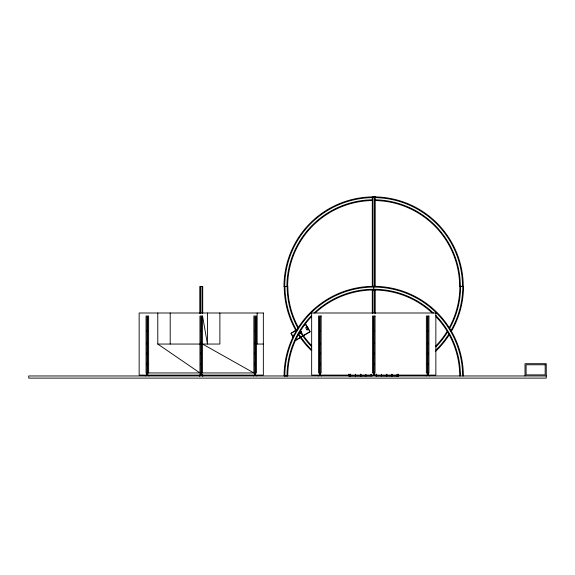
<?xml version="1.0" encoding="UTF-8"?>
<svg xmlns="http://www.w3.org/2000/svg" width="575" height="575" viewBox="0 0 575 575"><rect width="100%" height="100%" fill="white"/><g stroke="black" fill="none" stroke-linecap="round" stroke-linejoin="round"><path stroke-width="0.86" d="M350.189 375.87L350.189 374.289L350.189 375.971M373.657 197.606L373.657 196.88A89.635 89.635 0 0 0 283.985 286.472L287.637 286.472A85.984 85.984 0 0 1 371.687 200.56M373.764 289.994L373.764 286.343A89.635 89.635 0 0 0 284.093 375.935L287.752 375.935A85.984 85.984 0 0 1 311.406 316.746M376.309 375.928L376.223 374.296M360.633 374.289L360.841 375.978M365.829 375.87L365.937 374.232M297.879 329.015L290.964 333.32L293.315 337.496M303.909 325.306L305.864 324.429L310.141 331.717L295.241 340.616M297.217 329.633L291.123 333.407L293.466 337.396M304.002 325.464L305.735 324.559L309.954 331.667L295.334 340.443M376.452 375.863L392.013 375.978L391.942 374.232M391.798 375.978L391.898 374.246M372.291 286.343L375.209 286.343M284.208 286.372L287.859 286.372A85.984 85.984 0 0 0 298.554 327.786M463.292 286.501L459.641 286.501A85.984 85.984 0 0 0 375.583 200.56M207.46 313.001L207.46 344.051L202.544 316.02L199.956 316.02L199.956 372.945L157.78 344.051L157.78 313.001M147.02 330.747L147.667 330.747M200.927 330.747L201.573 330.747M254.833 330.747L255.48 330.747M319.52 330.747L320.167 330.747M373.427 330.747L374.073 330.747M427.333 330.747L427.98 330.747M147.02 331.394L147.667 331.394M254.833 331.394L255.48 331.394M319.52 331.394L320.167 331.394M427.333 331.394L427.98 331.394M147.02 331.509L147.667 331.509M200.927 331.509L201.573 331.509M254.833 331.509L255.48 331.509M319.52 331.509L320.167 331.509M373.427 331.509L374.073 331.509M427.333 331.509L427.98 331.509M147.02 342.973L147.667 342.973M200.927 342.973L201.573 342.973M254.833 342.973L255.48 342.973M319.52 342.973L320.167 342.973M373.427 342.973L374.073 342.973M427.333 342.973L427.98 342.973M147.02 343.62L147.667 343.62M200.927 343.62L201.573 343.62M254.833 343.62L255.48 343.62M319.52 343.62L320.167 343.62M373.427 343.62L374.073 343.62M427.333 343.62L427.98 343.62M147.02 344.08L147.667 344.08M157.78 344.051L219.88 344.051L219.88 313.001M254.833 344.08L255.48 344.08M257.09 344.051L263.35 344.051M319.52 344.08L320.167 344.08M427.333 344.08L427.98 344.08M147.02 352.87L147.667 352.87M200.927 352.87L201.573 352.87M254.833 352.87L255.48 352.87M319.52 352.87L320.167 352.87M373.427 352.87L374.073 352.87M427.333 352.87L427.98 352.87M147.02 353.323L147.667 353.323M254.833 353.323L255.48 353.323M319.52 353.323L320.167 353.323M427.333 353.323L427.98 353.323M147.02 353.97L147.667 353.97M254.833 353.97L255.48 353.97M319.52 353.97L320.167 353.97M427.333 353.97L427.98 353.97M147.02 354.43L147.667 354.43M200.927 354.43L201.573 354.43M254.833 354.43L255.48 354.43M319.52 354.43L320.167 354.43M373.427 354.43L374.073 354.43M427.333 354.43L427.98 354.43M147.02 363.22L147.667 363.22M254.833 363.22L255.48 363.22M319.52 363.22L320.167 363.22M427.333 363.22L427.98 363.22M147.02 363.673L147.667 363.673M200.927 363.673L201.573 363.673M254.833 363.673L255.48 363.673M319.52 363.673L320.167 363.673M373.427 363.673L374.073 363.673M427.333 363.673L427.98 363.673M147.02 364.32L147.667 364.32M200.927 364.32L201.573 364.32M254.833 364.32L255.48 364.32M319.52 364.32L320.167 364.32M373.427 364.32L374.073 364.32M427.333 364.32L427.98 364.32M147.02 364.78L147.667 364.78M254.833 364.78L255.48 364.78M319.52 364.78L320.167 364.78M427.333 364.78L427.98 364.78M147.02 373.57L147.667 373.57M200.927 373.57L201.573 373.57M254.833 373.57L255.48 373.57M319.52 373.57L320.167 373.57M373.427 373.57L374.073 373.57M427.333 373.57L427.98 373.57M147.02 374.023L147.667 374.023M254.833 374.023L255.48 374.023M319.52 374.023L320.167 374.023M427.333 374.023L427.98 374.023M147.02 374.67L147.667 374.67M200.927 374.67L201.573 374.67M254.833 374.67L255.48 374.67M319.52 374.67L320.167 374.67M373.427 374.67L374.073 374.67M427.333 374.67L427.98 374.67M397.181 375.87L398.453 375.87M349.018 375.856L350.29 375.856M365.837 375.957L350.355 375.899M371.242 375.87L366.081 375.957M546.25 375.964L28.75 375.964L28.75 378.12L546.25 378.12L546.25 363.695L525.018 363.695L525.018 375.964M397.275 374.289L397.275 375.971L398.353 375.971L398.353 374.289M397.275 375.856L398.353 375.971L397.268 375.978M386.623 375.87L386.831 374.289M355.451 375.87L355.659 374.289M386.788 375.964L386.731 374.232M381.584 375.964L381.556 374.232M355.616 375.964L355.551 374.232M350.405 375.964L350.383 374.232M202.544 344.051L253.862 372.945L253.862 316.02L256.45 316.02L256.45 372.945L146.05 372.945L146.05 316.02L148.638 316.02L148.638 372.945M307.115 329.942C311.909 328.476 302.385 324.544 307.115 329.942L306.669 329.209M293.983 335.096L292.732 335.642L293.185 336.598M307.611 327.951L307.064 327.06M292.74 335.865L293.609 337.273M429.273 375.964L429.273 375.533L426.039 375.533L426.039 375.964M427.98 375.533L427.98 316.882L427.333 316.882L427.333 375.533M398.453 374.232L398.453 375.971L392.049 375.957M397.174 374.232L397.167 375.971M376.352 374.232L376.352 375.957L376.316 374.246M375.367 375.964L375.367 375.533L372.133 375.533L372.133 375.964M375.209 290.274L375.209 313.418M374.483 197.822L374.483 286.501M374.483 290.404L374.483 312.973M374.073 375.533L374.073 316.882L373.427 316.882L373.427 375.533M373.017 197.822L373.017 286.501M373.017 290.404L373.017 312.973M372.291 290.274L372.291 313.418M371.242 374.289L371.04 375.87M371.141 374.232L371.148 375.971M360.777 374.232L360.87 375.957M360.762 374.232L360.733 375.971M350.297 374.232L350.297 375.971L349.018 375.971L349.003 374.232M349.111 374.289L349.111 375.971M321.461 375.964L321.461 375.533L318.227 375.533L318.227 375.964M320.167 375.533L320.167 316.882L319.52 316.882L319.52 375.533M257.14 313.001L257.14 344.051M256.773 375.964L256.773 375.533L253.539 375.533L253.539 375.964M255.48 375.533L255.48 316.882L254.833 316.882L254.833 375.533M202.867 375.964L202.867 375.533L199.633 375.533L199.633 375.964M202.709 313.411L202.709 286.472L199.791 286.472L199.791 313.411M202.709 374.555L202.709 376.129M202.544 316.02L202.544 372.945M201.983 286.566L201.983 313.188M201.983 374.569L201.983 375.029M201.573 375.533L201.573 316.882L200.927 316.882L200.927 375.533M200.517 286.566L200.517 313.188M200.517 374.569L200.517 375.029M199.791 374.555L199.791 376.129M170.2 313.001L170.2 344.051M148.961 375.964L148.961 375.533L145.727 375.533L145.727 375.964M147.667 375.533L147.667 316.882L147.02 316.882L147.02 375.533M315.366 312.843A85.984 85.984 0 0 1 432.12 312.865M436.08 316.768A85.984 85.984 0 0 1 459.713 375.964M287.018 375.935A86.71 86.71 0 0 1 311.657 315.438M314.051 313.073A86.71 86.71 0 0 1 433.435 313.095M435.828 315.459A86.71 86.71 0 0 1 460.446 375.964M284.826 375.935A88.902 88.902 0 0 1 373.75 287.076A88.902 88.902 0 0 1 462.638 375.964M373.75 286.343A89.635 89.635 0 0 1 463.371 375.964M462.782 286.343A88.902 88.902 0 0 1 450.663 331.135M448.902 334.032A88.902 88.902 0 0 1 435.922 350.002M311.858 350.024A88.902 88.902 0 0 1 298.878 334.061M296.542 330.179A88.902 88.902 0 0 1 284.977 286.372M460.589 286.343A86.71 86.71 0 0 1 449.319 329.072M447.637 331.926A86.71 86.71 0 0 1 435.972 346.847M311.801 346.869A86.71 86.71 0 0 1 300.136 331.947M297.915 328.138A86.71 86.71 0 0 1 287.169 286.372M451.296 331.502A89.635 89.635 0 0 0 463.515 286.343L459.863 286.343A85.984 85.984 0 0 1 449.219 327.757M448.895 335.383A89.635 89.635 0 0 1 435.598 351.332M311.348 350.549A89.635 89.635 0 0 1 298.26 334.456M296.477 331.531A89.635 89.635 0 0 1 284.244 286.372M447.012 331.538A85.984 85.984 0 0 1 435.455 346.337M311.557 345.561A85.984 85.984 0 0 1 300.761 331.567M373.635 196.88A89.635 89.635 0 0 1 463.256 286.501M284.718 286.472A88.902 88.902 0 0 1 371.622 197.635M375.655 197.635A88.902 88.902 0 0 1 462.523 286.501M286.911 286.472A86.71 86.71 0 0 1 371.673 199.827M375.604 199.827A86.71 86.71 0 0 1 460.331 286.501M398.367 375.878L397.268 375.885L398.367 375.878M375.209 196.88L372.291 196.88L372.291 286.501L375.209 286.501L375.209 196.88M263.35 313.001L139.15 313.001L139.15 375.101L263.35 375.101L263.35 313.001M435.85 313.001L311.65 313.001L311.65 375.101L435.85 375.101L435.85 313.001M321.137 316.02L318.55 316.02L318.55 372.945L321.137 372.945L321.137 316.02M375.044 316.02L372.456 316.02L372.456 372.945L375.044 372.945L375.044 316.02M428.95 316.02L426.363 316.02L426.363 372.945L428.95 372.945L428.95 316.02M545.172 364.773L526.096 364.773L526.096 374.886L545.172 374.886L545.172 364.773M300.998 331.516L300.847 331.466A1.093 1.093 0 0 0 299.503 332.257A1.093 1.093 0 0 0 300.322 333.586A1.093 1.093 0 0 0 301.623 332.738A1.035 1.035 0 0 0 301.616 332.249L300.998 331.516"/></g></svg>
